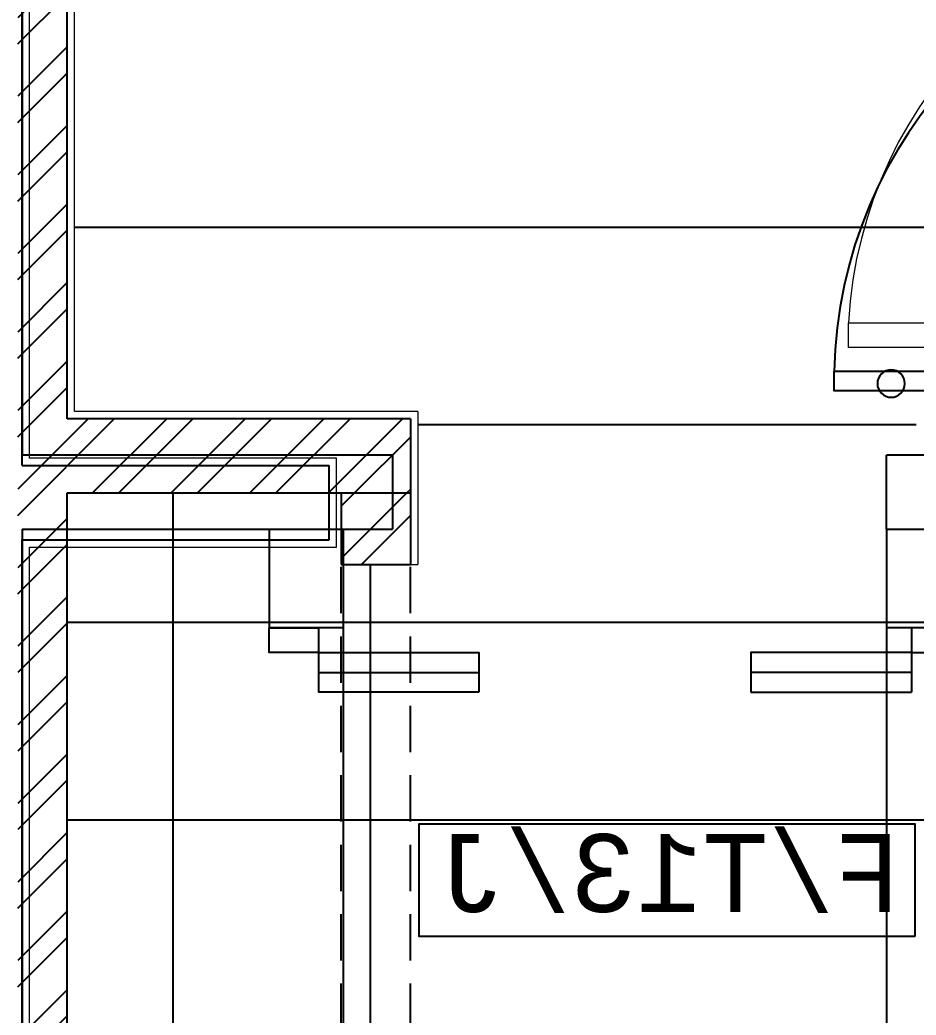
# Model space of a CAD drawing. Header units: millimetres. Extents: x 186805 to 449048, y 2167 to 51540.
# Drawn here: x 391323 to 393138, y 39048 to 41064 of the extents above; entities that cross this region are included whole.
import ezdxf
from ezdxf.enums import TextEntityAlignment as Align

# ---------------------------------------------------------------- set-up
doc = ezdxf.new("R2010")
doc.units = ezdxf.units.MM
doc.linetypes.add('BC$0$HIDDEN2', pattern=[0.1875, 0.125, -0.0625])
doc.linetypes.add('HIDDEN2', pattern=[0.1875, 0.125, -0.0625])
doc.layers.get('0').update_dxf_attribs({"linetype": 'CONTINUOUS'})
for name, color, linetype, lineweight in [('0-60x60-C', 3, 'CONTINUOUS', 13), ('0-AKL-P1 TILES', 8, 'CONTINUOUS', 13), ('0-akl-plasterline', 9, 'CONTINUOUS', 13), ('LINE .05 P.05', 11, 'CONTINUOUS', 5)]:
    doc.layers.add(name, color=color, linetype=linetype, lineweight=lineweight)
for name, color, linetype in [('0-AKL-P1TILES', 8, 'CONTINUOUS'), ('0-AKL-P2TILES', 8, 'CONTINUOUS'), ('A-ABOVE DOOR', 1, 'HIDDEN2'), ('a-door', 4, 'CONTINUOUS'), ('A-ROOM_ID', 3, 'CONTINUOUS'), ('A-ROOM_NBR', 40, 'CONTINUOUS'), ('a-wall', 140, 'CONTINUOUS'), ('BC-A-ABOV', 8, 'BC$0$HIDDEN2'), ('BC-A-HATCH', 8, 'CONTINUOUS'), ('BC-A-wall', 6, 'CONTINUOUS'), ('BC-dim', 1, 'CONTINUOUS'), ('TC-FLOORING', 41, 'CONTINUOUS')]:
    doc.layers.add(name, color=color, linetype=linetype)
doc.styles.add('style1', font='monos.ttf')
pattern_1 = [(315, (-189031.6259813714, 11508.81792728175), (-79.54951288348659, -79.5495128834866), []), (315, (-188978.5929728714, 11508.81792728175), (-79.54951288348659, -79.5495128834866), [])]

# ---------------------------------------------------------------- blocks, each defined once
blk = doc.blocks.new('A$C7C4A1575')
at = {"layer": 'A-ABOVE DOOR', "color": 8}
for p, q in [((55945.10926539614, 11499.99823794313), (55945.10926539637, 13449.99823794313)), ((55945.10926539637, 11699.99823794319), (55945.1092653966, 13249.99823794313)), ((57045.1092653987, 11699.99823794317), (57045.1092653987, 13249.99823794315))]:
    blk.add_line(p, q, dxfattribs=at)
at = {"layer": 'a-door', "color": 8, "lineweight": -3}
for p, q in [((56219.65413826285, 11829.99823794317), (55894.65413826308, 11829.99823794306)), ((56770.10689149681, 11829.99823794328), (57095.10689149681, 11829.99823794299))]:
    blk.add_line(p, q, dxfattribs=at)
for points in [[(55894.65413826262, 11749.99823794294), (55794.65413826308, 11749.998237943), (55794.65413826308, 11699.99823794317), (55894.65413826308, 11699.998237943), (55894.65413826308, 11829.99823794306)], [(55894.65413826262, 11749.99823794294), (56219.65413826308, 11749.99823794323), (56219.65413826285, 11829.99823794317)], [(57095.10689149681, 11749.9982379431), (56770.10689149681, 11749.99823794339), (56770.10689149681, 11829.99823794328)], [(57095.10689149681, 11749.9982379431), (57195.10926539777, 11749.99823794322), (57195.109265398, 11699.99823794316), (57095.10689149681, 11699.9982379431), (57095.10689149681, 11829.99823794299)], [(55894.65413826308, 11789.99823794306), (56219.65413826308, 11789.99823794323)], [(57095.10689149657, 11789.99823794322), (56770.10689149681, 11789.99823794339)], [(55195.1092653966, 11219.99823794338), (56050.68709783419, 11219.99823794344), (56050.68709783419, 11179.9982379435), (55195.1092653966, 11179.99823794338), (55195.1092653966, 11269.99823794338)]]:
    blk.add_lwpolyline(points, dxfattribs=at)
blk.add_arc((55141.19054698804, 11198.07506255292), 909.6761773229598, 273.3980518104698, 358.8613597222952, dxfattribs=at)
at = {"layer": 'a-wall', "color": 8}
for p, q in [((57695.1092653987, 11499.99823794179), (57695.10926539847, 13449.99823794197)), ((55794.65413826378, 11699.99823794317), (55945.10926539637, 11699.99823794319)), ((55945.10926539614, 11499.99823794313), (55945.10926539614, 11699.99823794319)), ((57045.10795745603, 11499.99823794313), (57045.1092653987, 11699.99823794317)), ((57045.1092653987, 11699.99823794317), (57195.10926539847, 11699.99823794317)), ((57195.10926539847, 11499.99823794274), (57195.10926539847, 11699.99823794317)), ((55945.10926539614, 11499.99823794313), (55195.10926539614, 11499.99823794336)), ((55945.10926539614, 11499.99823794313), (55945.10926539614, 11349.99823794319)), ((57695.109265398, 11499.99823794203), (56945.10926539591, 11499.99823794331)), ((56945.10926539567, 11349.99823794354), (56945.10926539591, 11499.99823794331)), ((57695.10926539893, 11499.99823794185), (57195.10926539823, 11499.99823794354)), ((55195.10926539591, 11349.99823794342), (55945.10926539614, 11349.99823794319)), ((56945.10926539567, 11349.99823794354), (57695.10926539567, 11349.99823794336)), ((57042.64213475469, 11349.99823794339), (57695.10926539684, 11349.99823794319)), ((57695.1092653966, 9682.379214619199), (57695.10926539637, 11349.99823794331))]:
    blk.add_line(p, q, dxfattribs=at)
blk = doc.blocks.new('A$C32DD6ECA')
at = {"layer": '0-60x60-C', "color": 16, "xscale": 0.04183124983683228, "yscale": 0.04183124983683228, "zscale": 0.04183124983683228, "rotation": 180}
blk.add_blockref('A$C7C4A1575', (4397.082428284921, 2202.635936537234), dxfattribs=at)
blk = doc.blocks.new('A$C5C977968')
at = {"layer": '0-akl-plasterline'}
for p, q in [((621.7677991832024, 10712.20169836216), (621.7677991833189, 12371.03392512264)), ((4.463363438844681e-05, 10532.20169836257), (4.463363438844681e-05, 10712.20169836217)), ((4.463363438844681e-05, 10712.20169836217), (621.7677991832024, 10712.20169836216)), ((621.767799183086, 10532.20169836258), (4.463363438844681e-05, 10532.20169836257)), ((621.767799183086, 8612.201698362041), (621.767799183086, 10532.20169836258))]:
    blk.add_line(p, q, dxfattribs=at)
at = {"layer": 'a-wall'}
for p, q in [((636.7677991832024, 10697.20169836216), (636.7677991832024, 12364.82072168705)), ((636.7677991832024, 10697.20169836216), (636.7677991832024, 12364.82072168705)), ((15.00004463363439, 10547.20169836257), (15.00004463363439, 10697.20169836217)), ((636.7677991832024, 10697.20169836216), (15.00004463363439, 10697.20169836217)), ((636.7677991832024, 10547.20169836257), (15.00004463363439, 10547.20169836257)), ((636.767799183086, 8597.201698362041), (636.7677991832024, 10547.20169836257))]:
    blk.add_line(p, q, dxfattribs=at)
blk = doc.blocks.new('A$C5934653C')
at = {"layer": 'LINE .05 P.05'}
for p, q in [((17.00009260344086, 966.0000997345778), (17.0000926052453, 1036.000099734287)), ((167.0000926048961, 1016.000099734578), (17.00009260338265, 1036.00009973452)), ((17.00009260344086, 1016.000099734287), (167.0000926048961, 1036.000099734636)), ((167.0000926048961, 986.000099734345), (167.0000926048961, 1036.000099734636)), ((167.0000926048961, 1016.000099734578), (17.00009260344086, 1016.000099734287)), ((167.0000926048378, 990.8221713941894), (167.0000926049543, 980.1403670849977)), ((117.0000925958157, 986.0000997342868), (117.0000925957575, 966.0000997345778)), ((117.0000925958157, 986.0000997342868), (167.0000926048961, 986.000099734345)), ((172.0272899103002, 986.0000997345778), (160.7594338803901, 986.000099734345)), ((117.0000925957575, 966.0000997345778), (17.00009260344086, 966.0000997345778)), ((17.0000926037319, 120.0000997340539), (17.0000926037319, 50.00009973440319)), ((117.0000925961067, 120.0000997342868), (17.0000926037319, 120.0000997340539)), ((117.0000925961067, 100.0000997342868), (117.0000925961067, 120.0000997342868)), ((167.0000926052453, 100.0000997342868), (117.0000925961067, 100.0000997342868)), ((167.0000926051871, 50.00009973434499), (167.0000926051289, 100.0000997342868)), ((167.0000926052453, 50.00009973428678), (17.0000926037319, 70.00009973405395)), ((17.0000926037319, 50.00009973428678), (167.0000926051871, 70.00009973428678)), ((17.0000926037319, 70.00009973405395), (167.0000926051871, 70.00009973428678))]:
    blk.add_line(p, q, dxfattribs=at)
for points in [[(184.0000926047796, 1071.281633069331), (176.5000926048378, 1086.00009973452), (169.0000926048378, 1086.00009973452), (169.0000926048378, 986.0000997345778), (176.0000926048378, 986.0000997345778)], [(9.2603440862149e-05, 1051.281633069506), (7.500092603382654, 1066.00009973452), (15.00009260338265, 1066.00009973452), (15.00009260344086, 966.0000997345778), (8.000092603382654, 966.0000997345778)], [(167.0000926049543, 936.0000997252064), (167.0000926049543, 986.000099734636), (1052.000092604954, 986.0000997346942), (1052.000092604954, 936.0000997252646)], [(9.26038483157754e-05, 34.89500714902533), (7.500092603790108, 20.17654048395343), (15.00009260384832, 20.17654048395343), (15.00009260384832, 120.1765404839534), (8.000092603790108, 120.1765404839534)], [(184.0000926051871, 14.7185663995333), (176.5000926053035, 9.973434498533607e-05), (169.0000926051871, 9.973434498533607e-05), (169.0000926051289, 100.0000997342868), (176.0000926051871, 100.0000997342868)]]:
    blk.add_lwpolyline(points, close=True, dxfattribs=at)
blk.add_circle((167.0000926049543, 985.8169830889674), 2.946977731033825, dxfattribs=at)
blk.add_arc((168.7563227681676, 984.5769374206429), 884.578581085775, 269.886245672622, 356.8520054167435, dxfattribs=at)
blk = doc.blocks.new('A$C7DAB1636')
at = {"layer": 'BC-A-HATCH'}
h = blk.add_hatch(dxfattribs=at)
h.set_pattern_fill('ANSI32', color=256, scale=300, style=0)
h.set_pattern_definition(pattern_1)
h.paths.add_polyline_path([(22963.25769504032, 5282.137530290289), (16532.43186757178, 5282.13753028569), (16532.43186757283, 5552.137530286564), (16167.43186757213, 5552.137530286855), (16167.43186757213, 5752.137530286651), (16582.43186757364, 5752.137530286389), (16582.4318675726, 6512.137530287), (16732.43186757236, 6512.137530287029), (16732.43186757236, 5482.137530287087), (19397.4318675719, 5482.137530288572), (19397.43186756724, 7492.137530287029), (19347.4318675705, 7492.13753028831), (19347.4318675705, 7637.137530286214), (20192.43186757027, 7637.137530286564), (20192.43186757003, 8587.137530286738), (20342.4318675705, 8587.137530286738), (20342.4318675705, 7492.137530288339), (19537.43186756922, 7492.137530288339), (19537.43186757038, 5482.137530288688), (21677.4318675705, 5482.137530289707), (21677.4318675705, 5892.137530289707), (21747.4318675712, 5892.137530289707), (21777.4318675712, 5862.137530289736), (21777.43186757166, 5482.137530289969), (22713.25769504008, 5482.137530290463), (22713.25769504008, 6403.137530289008), (22322.31708963157, 6403.137530289445), (22284.23923392489, 6441.215385996155), (22284.23923392489, 6503.137530290289), (22713.25769504008, 6503.137530290289), (22713.25769504008, 7492.137530288688), (21331.2576950402, 7492.137530288339), (21331.25769504008, 7622.137530288339), (22076.25769504032, 7622.137530288746), (22076.2576950402, 9727.137530288339), (21326.25769504032, 9727.137530288659), (21326.25769504032, 9877.137530286796), (22076.2576950402, 9877.137530286738), (22076.25769504055, 11787.13753028671), (21381.25769504055, 11787.13753028677), (21381.25769504055, 11937.13753028662), (22076.25769504055, 11937.13753028662), (22076.25769504055, 13612.13753028662), (22176.25769504043, 13570.71617404936), (22176.25769504078, 9087.414767135255), (22317.43186757097, 9087.414767135255), (22317.4318675712, 13519.51062090343), (22417.43186756631, 13478.08926466125), (22417.43186756887, 9087.137530285778), (22963.25769503834, 9087.137530284555)])
h.paths.add_polyline_path([(22813.25769507524, 5482.137530290667), (22863.2576950402, 5482.137530290667), (22863.25769503973, 7492.137530288688), (22813.25769503985, 7492.137530288688)], flags=16)
h.paths.add_polyline_path([(22863.2576950402, 7537.198553576134), (22863.2576950402, 8937.137530285545), (22267.43186757108, 8937.137530285661), (22267.43186757085, 7537.198553576251)], flags=16)
h = blk.add_hatch(dxfattribs=at)
h.set_pattern_fill('ANSI32', color=256, scale=300, style=0)
h.set_pattern_definition(pattern_1)
h.paths.add_polyline_path([(21521.25769504078, 11642.13753028677), (21381.2576950409, 11642.13753028677), (21381.25769504067, 11787.13753028677), (21521.25769504067, 11787.13753028677)])
at = {"layer": '0-AKL-P1TILES'}
blk.add_line((19609.4318675726, 12324.59391281569), (22061.25769504043, 12324.59391281586), dxfattribs=at)
at = {"layer": '0-AKL-P2TILES'}
for p, q in [((21861.84478130506, 9877.137530286738), (21861.84478130506, 11787.13753028672)), ((21461.84478130506, 10137.13753028675), (21461.84478130506, 11642.13753028675)), ((19642.43186757108, 11524.59391281569), (22076.25769504043, 11524.59391281589)), ((19642.43186757108, 11124.5939128157), (22076.25769504032, 11124.59391281589))]:
    blk.add_line(p, q, dxfattribs=at)
at = {"layer": '0-akl-plasterline', "color": 61}
for p, q in [((22061.25769504043, 11952.13753028662), (22061.25769504055, 13618.35073372218)), ((21366.25769504055, 11952.13753028665), (22061.25769504043, 11952.13753028662)), ((21366.25769504055, 11952.13753028665), (21366.25769504078, 11642.13753028677)), ((21381.25769504078, 11642.13753028677), (21366.25769504078, 11642.13753028677))]:
    blk.add_line(p, q, dxfattribs=at)
at = {"layer": 'A-ROOM_NBR'}
blk.add_lwpolyline([(20359.98763845849, 10888.59111738481), (21363.70192415139, 10888.59111738481), (21363.70192415139, 11116.72649357867), (20359.98763845849, 11116.72649357867)], close=True, dxfattribs=at)
at = {"layer": 'BC-A-ABOV', "ltscale": 750}
for p, q in [((21381.25769504067, 10137.13753028677), (21381.25769504078, 11642.13753028677)), ((21521.25769504078, 10137.13753028677), (21521.2576950409, 11642.13753028677))]:
    blk.add_line(p, q, dxfattribs=at)
at = {"layer": 'BC-A-wall'}
for p, q in [((22076.25769504043, 11937.13753028662), (22076.25769504043, 13612.13753028662)), ((21381.25769504055, 11937.13753028665), (22076.25769504043, 11937.13753028662)), ((21381.25769504055, 11937.13753028665), (21381.25769504078, 11642.13753028677)), ((22076.25769504055, 11787.13753028671), (21381.25769504067, 11787.13753028677)), ((21521.25769504067, 11787.13753028677), (21521.2576950409, 11642.13753028677)), ((22076.25769504032, 9877.137530286709), (22076.25769504055, 11787.13753028671)), ((21521.2576950409, 11642.13753028677), (21381.25769504078, 11642.13753028677))]:
    blk.add_line(p, q, dxfattribs=at)
at = {"layer": 'BC-dim'}
blk.add_circle((20408.02494537225, 12008.39708644895), 27.79771843608011, dxfattribs=at)
at = {"layer": 'TC-FLOORING'}
blk.add_line((20357.43186757108, 11924.59391281578), (21366.25769504055, 11924.59391281582), dxfattribs=at)
at = {"layer": 'BC-dim', "xscale": -1, "rotation": 180}
blk.add_blockref('A$C5934653C', (19442.43177496747, 13067.59401255022), dxfattribs=at)
at = {"layer": 'A-ROOM_ID', "color": 7, "style": 'style1'}
blk.add_text('F/T13/J', height=157.5, dxfattribs=at).set_placement((20389.87644921243, 11017.3391778768), align=Align.MIDDLE_LEFT)

msp = doc.modelspace()

# ---------------------------------------------------------------- block references
at = {"linetype": 'ByBlock', "xscale": -1}
msp.add_blockref('A$C7DAB1636', (413495.3168045286, 28318.70200782297), dxfattribs=at)
at = {"layer": '0-60x60-C', "color": 16, "xscale": 23.90557308239969, "yscale": 23.90557308239969, "zscale": 23.90557308239969}
msp.add_blockref('A$C32DD6ECA', (343908.2188684661, -1123.044708209927), dxfattribs=at)
at = {"layer": '0-AKL-P1 TILES', "color": 1, "xscale": -1}
msp.add_blockref('A$C5C977968', (391964.6527351033, 29463.81650459875), dxfattribs=at)

doc.saveas('drawing.dxf')
